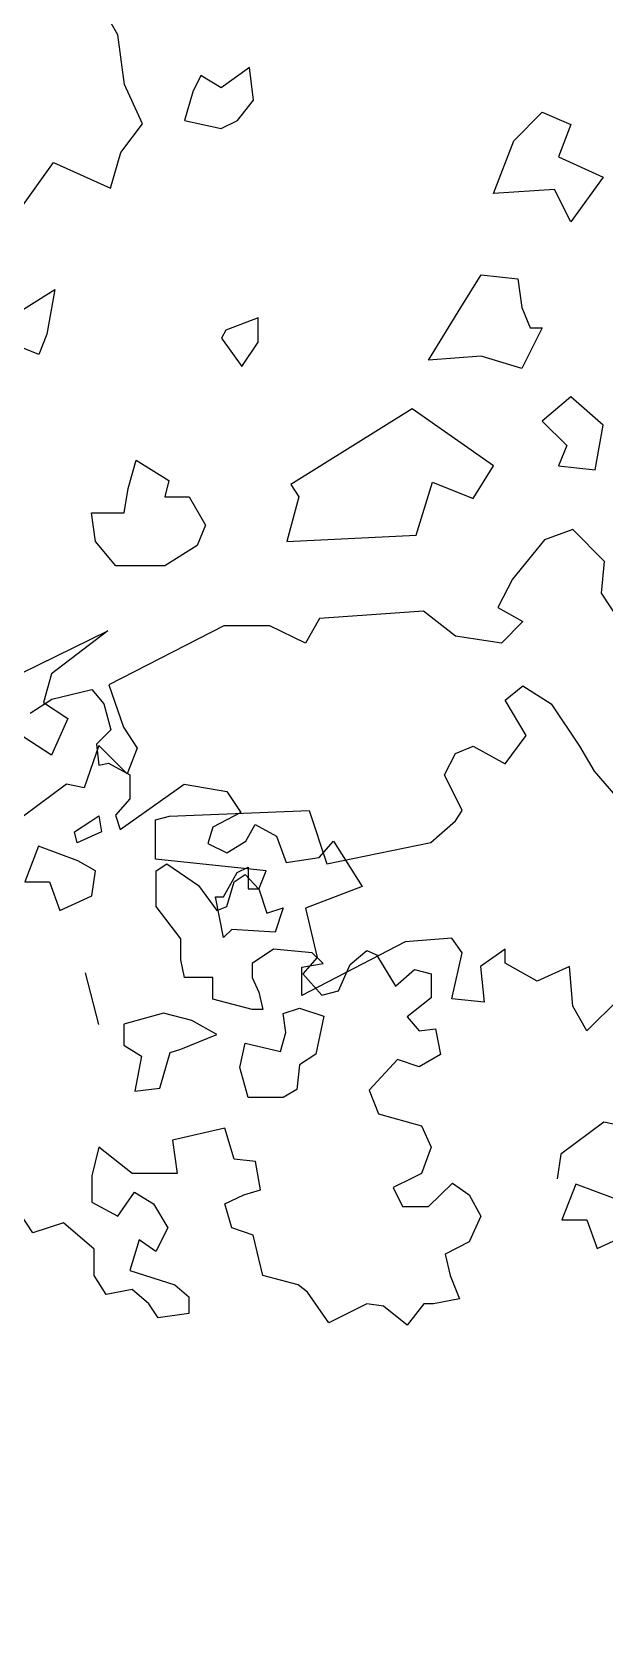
# Model space of a CAD drawing. Header units: inches. Extents: x -11 to 128, y 7 to 56.
# Drawn here: x 62.019 to 62.269, y 21.811 to 22.511 of the extents above; entities that cross this region are included whole.
import ezdxf

# ---------------------------------------------------------------- set-up
doc = ezdxf.new("R2010")
doc.units = ezdxf.units.IN
doc.header["$MEASUREMENT"] = 0
doc.layers.add('CAY', color=94, linetype='Continuous')
doc.layers.add('CAY-3', color=61, linetype='Continuous')
picture_1 = doc.add_image_def('image1.jpg', size_in_pixel=(1680, 1093))

# ---------------------------------------------------------------- blocks, each defined once
blk = doc.blocks.new('A$C76451831')
at = {"layer": 'CAY'}
blk.add_lwpolyline([(2577.1, 788.1), (2577.1, 823.8), (2600.8, 815.8), (2632.5, 835.6), (2624.6, 792.1), (2616.7, 772.3)], close=True, dxfattribs=at)
at = {"layer": 'CAY-3'}
for p, q in [((2693.6, 1083.6), (2676, 1114.8)), ((2700.1, 1035.2), (2693.6, 1083.6)), ((2717.8, 996.9), (2700.1, 1035.2)), ((2696.6, 969.1), (2717.8, 996.9)), ((2686.6, 934.3), (2696.6, 969.1)), ((2561.2, 861.8), (2631.1, 959.1)), ((2631.1, 959.1), (2686.6, 934.3)), ((6577.4, 899), (6564.2, 949.2)), ((3137, 601.7), (3109.3, 591.6)), ((3167.7, 570.4), (3137, 601.7)), ((3109.3, 591.6), (3078.1, 553.3)), ((3164.8, 539.7), (3167.7, 570.4)), ((3078.1, 553.3), (3063.9, 525.6)), ((3192.5, 497.8), (3164.8, 539.7)), ((2890.2, 514.9), (2876.6, 490.8)), ((2991.4, 522), (2890.2, 514.9)), ((3022.7, 497.8), (2991.4, 522)), ((3063.9, 525.6), (3088.1, 512)), ((2797, 507.9), (2685, 450.4)), ((2841.8, 507.9), (2797, 507.9)), ((2876.6, 490.8), (2841.8, 507.9)), ((3088.1, 512), (3067.5, 490.8)), ((3067.5, 490.8), (3022.7, 497.8)), ((2685, 450.4), (2699.2, 409.1)), ((3071, 435.3), (3088.1, 449.5)), ((3088.1, 449.5), (3115.8, 431.8)), ((3091.6, 401.1), (3071, 435.3)), ((3115.8, 431.8), (3143.5, 390.5)), ((45.4, 414.1), (3.5, 382.8)), ((62.5, 410.5), (45.4, 414.1)), ((2699.2, 409.1), (2712.7, 388.5)), ((2675.1, 391.3), (2660.8, 350.1)), ((2685, 381.4), (2675.1, 391.3)), ((3022.7, 383.4), (3039.8, 390.5)), ((3039.8, 390.5), (3071, 373.4)), ((3071, 373.4), (3091.6, 401.1)), ((3143.5, 390.5), (3157.7, 366.3)), ((3.5, 382.8), (0, 358.6)), ((2702.7, 363.7), (2685, 381.4)), ((2712.7, 388.5), (2702.7, 363.7)), ((3012, 362.8), (3022.7, 383.4)), ((3029.1, 328), (3012, 362.8)), ((3157.7, 366.3), (3178.3, 342.1)), ((2643.7, 353.7), (2601.9, 322.4)), ((2660.8, 350.1), (2643.7, 353.7)), ((2744, 322.4), (2880.2, 328)), ((2880.2, 328), (2897.3, 276)), ((3022.7, 317.9), (3029.1, 328)), ((2730.4, 318.9), (2744, 322.4)), ((2730.4, 280.5), (2730.4, 318.9)), ((2998.5, 296.7), (3022.7, 317.9)), ((2897.3, 276), (2998.5, 296.7)), ((2838.3, 269), (2730.4, 280.5)), ((2731, 269), (2741.6, 276)), ((2731, 234.2), (2731, 269)), ((2741.6, 276), (2772.3, 254.8)), ((2807.1, 258.3), (2817.7, 265.4)), ((2817.7, 265.4), (2831.2, 251.3)), ((2831.2, 251.3), (2838.3, 269)), ((2772.3, 254.8), (2790, 230.6)), ((2800, 234.2), (2807.1, 258.3)), ((2755.2, 202.9), (2731, 234.2)), ((2790, 230.6), (2800, 234.2)), ((2755.2, 182.3), (2755.2, 202.9)), ((3019.1, 203.5), (2973.7, 200)), ((3029.1, 189.3), (3019.1, 203.5)), ((2845.4, 192.9), (2824.7, 178.7)), ((2883.1, 189.3), (2845.4, 192.9)), ((2973.7, 200), (2873.1, 147.5)), ((2893.7, 178.7), (2883.1, 189.3)), ((3019.1, 144.5), (3029.1, 189.3)), ((3071, 192.9), (3046.8, 175.8)), ((3071, 179.3), (3071, 192.9)), ((2758.7, 165.1), (2755.2, 182.3)), ((2824.7, 178.7), (2824.7, 165.1)), ((2873.1, 175.2), (2893.7, 178.7)), ((2873.1, 147.5), (2873.1, 175.2)), ((3046.8, 175.8), (3050.4, 141)), ((3102.3, 161.6), (3071, 179.3)), ((3133.5, 175.8), (3102.3, 161.6)), ((3137, 137.4), (3133.5, 175.8)), ((2786.4, 165.1), (2758.7, 165.1)), ((2786.4, 143.9), (2786.4, 165.1)), ((2824.7, 165.1), (2831.2, 151)), ((2824.7, 133.9), (2786.4, 143.9)), ((2831.2, 151), (2834.8, 133.9)), ((3050.4, 141), (3019.1, 144.5)), ((3181.9, 144.5), (3150.6, 113.3)), ((2834.8, 133.9), (2824.7, 133.9)), ((3150.6, 113.3), (3137, 137.4))]:
    blk.add_line(p, q, dxfattribs=at)
blk.add_lwpolyline([(6510.5, 1202.1), (6531.4, 1215.9), (6570.3, 1225.3), (6582.1, 1211.2), (6589.1, 1186), (6575, 1171.9), (6577.4, 1151.4), (6586.8, 1153.4), (6607.6, 1142), (6607.6, 1118.8), (6593.5, 1102.7), (6598.2, 1088.9), (6660.3, 1132.9), (6702, 1125.9), (6715.7, 1105.4), (6688.2, 1091.2), (6683.5, 1075.1), (6702, 1066.1), (6720.4, 1077.5), (6729.5, 1093.6), (6750.3, 1082.2), (6759.7, 1056.6), (6792, 1061.4), (6805.7, 1077.5), (6833.6, 1033.4), (6778.6, 1012.2), (6790, 964.2), (6775.9, 948.1), (6794.3, 927.3), (6810.8, 931.6), (6822.2, 957.2), (6838.4, 970.9), (6847.8, 966.6), (6866.3, 936.3), (6884.7, 952.4), (6900.9, 948.1), (6900.9, 924.9), (6877.7, 906.4), (6889.1, 892.7), (6905.2, 894.6), (6909.9, 869.5), (6889.1, 857.7), (6868.2, 864.7), (6840.7, 834.9), (6849.8, 811.7), (6891.4, 800.2), (6900.9, 779.4), (6891.4, 753.8), (6882.4, 749.1), (6863.9, 740.1), (6872.9, 721.6), (6898.5, 721.6), (6921.7, 744.4), (6937.8, 733), (6949.2, 712.2), (6937.8, 687), (6914.6, 675.2), (6919.3, 654.4), (6928.4, 631.5), (6903.2, 626.8), (6893.8, 626.8), (6877.7, 606), (6854.5, 624.5), (6838.4, 626.8), (6801.4, 608.3), (6780.6, 638.2), (6771.5, 645.3), (6736.9, 654.4), (6727.5, 693.7), (6706.7, 700.8), (6700, 724), (6718.5, 733), (6734.6, 737.7), (6729.9, 765.3), (6709, 767.6), (6700, 797.9), (6648.9, 786.1), (6653.6, 753.8), (6609.6, 753.8), (6577.4, 779.4), (6570.3, 751.5), (6570.3, 725.9), (6595.8, 712.2), (6611.9, 735.4), (6630.4, 724), (6644.6, 700.8), (6632.8, 677.6), (6616.7, 689), (6607.6, 659.1), (6651.2, 645.3), (6665, 633.5), (6665, 617.4), (6635.1, 613.1), (6626.1, 626.8), (6609.6, 640.6), (6584.4, 635.9), (6572.6, 654.4), (6572.6, 679.9), (6542.8, 705.5), (6512.9, 696), (6494.4, 724)], dxfattribs=at)
for points in [[(6569.5, 1097), (6577.4, 1102.3), (6580, 1086.5), (6556.3, 1075.9), (6553.6, 1086.5)], [(2826, 1020.1), (2822.1, 1051.8), (2794.4, 1032), (2774.6, 1043.9), (2766.7, 1028), (2758.7, 1000.3), (2794.4, 992.4), (2810.2, 1000.3)], [(6712, 1046.9), (6722.6, 1052.1), (6722.6, 1031), (6733.1, 1031), (6741, 1007.2), (6756.9, 1012.5), (6748.9, 988.8), (6706.7, 991.4), (6698.8, 983.5), (6690.9, 1023.1), (6698.8, 1023.1)], [(3079.4, 980.5), (3107.1, 1008.2), (3134.8, 996.3), (3123, 964.7), (3166.5, 944.9), (3134.8, 901.3), (3119, 933), (3059.6, 929)], [(6714.6, 856.8), (6719.9, 880.5), (6754.2, 872.6), (6759.5, 891.1), (6756.9, 909.6), (6772.7, 914.8), (6796.5, 906.9), (6788.5, 870), (6772.7, 859.4), (6770.1, 835.6), (6756.9, 827.7), (6722.6, 827.7)], [(3027.9, 818.1), (3047.7, 849.8), (3083.4, 845.8), (3087.3, 818.1), (3095.2, 798.3), (3107.1, 798.3), (3087.3, 758.7), (3047.7, 770.6), (2996.3, 766.6)], [(2798.8, 796), (2794.8, 788.1), (2814.6, 760.4), (2830.5, 784.1), (2830.5, 807.9)], [(3039.8, 632), (3059.6, 663.7), (2980.4, 719.1), (2862.1, 645.5), (2870, 633.6), (2858.2, 590.1), (2984.4, 596.3), (3000.2, 647.8)], [(3158.6, 659.7), (3166.5, 703.3), (3134.8, 731), (3107.1, 707.2), (3130.9, 683.5), (3123, 663.7)], [(2739.4, 633.6), (2763.2, 633.6), (2779, 605.9), (2771.1, 586.1), (2739.4, 566.3), (2691.9, 566.3), (2672.1, 590.1), (2668.1, 617.8), (2699.8, 617.8), (2703.8, 641.6), (2711.7, 669.3), (2743.4, 649.5)], [(2573.8, 417.4), (2565.9, 445.1), (2684, 503), (2629.2, 460.9), (2621.3, 433.2), (2645.1, 417.4), (2629.2, 381.7)], [(56.6, 339.4), (18.3, 353.5), (4.7, 318.7), (28.9, 318.7), (38.9, 291), (70.2, 305.2), (73.7, 329.4)], [(2654.9, 279), (2616.6, 293.2), (2603, 258.3), (2627.2, 258.3), (2637.2, 230.6), (2668.5, 244.8), (2672, 269)], [(2765.8, 123.3), (2738.1, 130.3), (2699.7, 119.7), (2699.7, 99.1), (2716.8, 88.5), (2710.4, 54.3), (2734.5, 57.2), (2744.6, 92), (2755.2, 95.5), (2790, 109.7)]]:
    blk.add_lwpolyline(points, close=True, dxfattribs=at)

msp = doc.modelspace()

# ---------------------------------------------------------------- block references
at = {"layer": 'CAY', "xscale": 0.0004489089019145984, "yscale": 0.0004489089019145984, "zscale": 0.0004489089019145984}
for p in [(60.84706, 22.02325), (62.24839, 21.84829), (59.0954, 21.67334)]:
    msp.add_blockref('A$C76451831', p, dxfattribs=at)

# ---------------------------------------------------------------- pictures from other files: only their frames are drawn
image = msp.add_image(picture_1, insert=(12.49661, 7.37723), size_in_units=(74.4025, 48.40591))
image.dxf.flags = 6

doc.saveas('drawing.dxf')
